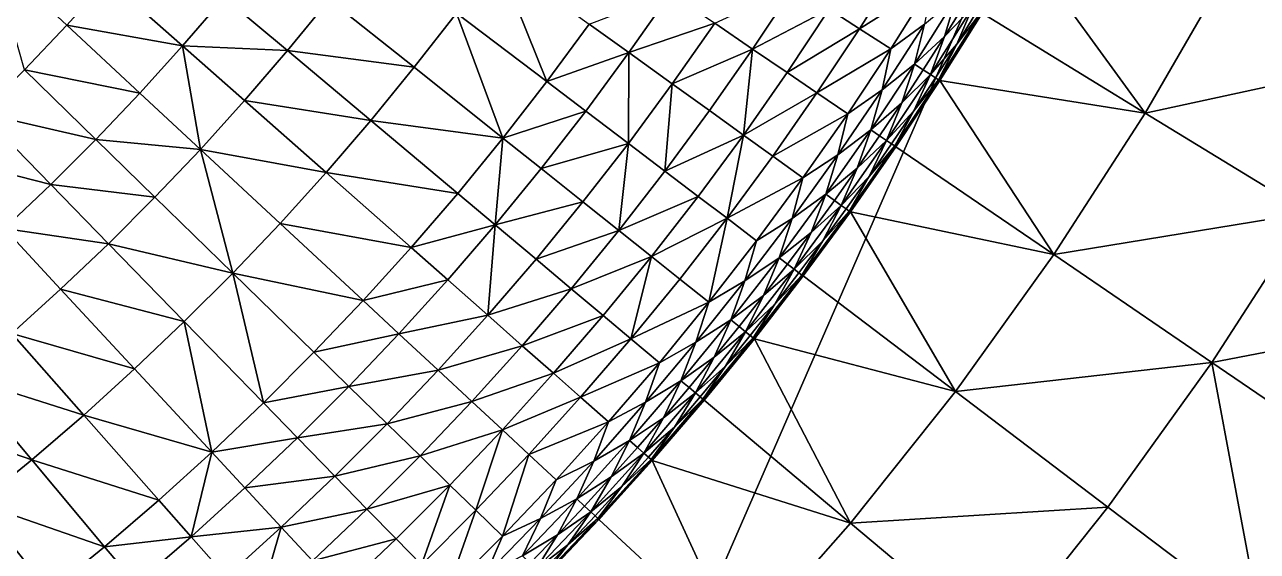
# Model space of a CAD drawing. Header units: millimetres. Extents: x -3250 to 8000, y -3250 to 3250.
# Drawn here: x 1382 to 2349, y -1725 to -1313 of the extents above; entities that cross this region are included whole.
import ezdxf

# ---------------------------------------------------------------- set-up
doc = ezdxf.new("R2010")
doc.units = ezdxf.units.MM
doc.header["$MEASUREMENT"] = 0
doc.layers.add('MESH_3D', color=2, linetype='CONTINUOUS')

msp = doc.modelspace()

# ---------------------------------------------------------------- linework, layer by layer
at = {"layer": 'MESH_3D'}
for points in [[(2150.48, 2436.79, 32500), (-3128.53, 880.23, 32500), (-2326.57, -2269.27, 32500)], [(2150.48, 2436.79, 32500), (-2326.57, -2269.27, 32500), (3105.61, 957.95, 32500)], [(3105.61, 957.95, 32500), (-2326.57, -2269.27, 32500), (-1962.36, -2590.68, 32500)], [(3105.61, 957.95, 32500), (-1962.36, -2590.68, 32500), (-1625, -2814.58, 32500)], [(3105.61, 957.95, 32500), (-1625, -2814.58, 32500), (-723.19, -3168.52, 32500)], [(3105.61, 957.95, 32500), (-723.19, -3168.52, 32500), (1410.12, -2928.15, 32500)], [(3105.61, 957.95, 32500), (1410.12, -2928.15, 32500), (2382.42, -2210.56, 32500)], [(2522.71, -1214.87, 24400), (2459.02, -1339.11, 24400), (2327.29, -1267.37, 24200)], [(2261.22, -1381.8, 24200), (2133.23, -1303.59, 24000), (2165.06, -1250, 24000)], [(2327.29, -1267.37, 24200), (2261.22, -1381.8, 24200), (2165.06, -1250, 24000)], [(1415.07, -1312.99, -794.3), (1381.89, -1347.86, -794.3), (1356.15, -1258.32, -840.76)], [(1447.36, -1277.3, -794.3), (1415.07, -1312.99, -794.3), (1356.15, -1258.32, -840.76)], [(1791.65, -1357.13, -547.31), (1720.75, -1303.42, -630.5), (1752.71, -1260.11, -630.5)], [(1824.93, -1312.04, -547.31), (1791.65, -1357.13, -547.31), (1752.71, -1260.11, -630.5)], [(2069.26, -1264.5, -303.82), (2037.09, -1315.69, -303.82), (2013.23, -1300.28, -355.73)], [(2094.17, -1279.72, -238.11), (2037.09, -1315.69, -303.82), (2069.26, -1264.5, -303.82)], [(2459.02, -1339.11, 24400), (2261.22, -1381.8, 24200), (2327.29, -1267.37, 24200)], [(1505.99, -1329.04, -744.25), (1415.07, -1312.99, -794.3), (1447.36, -1277.3, -794.3)], [(1538.65, -1291.08, -744.25), (1505.99, -1329.04, -744.25), (1447.36, -1277.3, -794.3)], [(1985.76, -1282.54, -406.77), (1953.17, -1331.65, -406.77), (1923.43, -1311.37, -455.71)], [(2013.23, -1300.28, -355.73), (1953.17, -1331.65, -406.77), (1985.76, -1282.54, -406.77)], [(2094.17, -1279.72, -238.11), (2061.61, -1331.53, -238.11), (2037.09, -1315.69, -303.82)], [(2088.08, -1312.03, -205.25), (2061.61, -1331.53, -238.11), (2094.17, -1279.72, -238.11)], [(1588.3, -1332.74, -698.41), (1505.99, -1329.04, -744.25), (1538.65, -1291.08, -744.25)], [(1621.03, -1292.73, -698.41), (1588.3, -1332.74, -698.41), (1538.65, -1291.08, -744.25)], [(1687.72, -1345.91, -630.5), (1588.3, -1332.74, -698.41), (1621.03, -1292.73, -698.41)], [(1720.75, -1303.42, -630.5), (1687.72, -1345.91, -630.5), (1621.03, -1292.73, -698.41)], [(1888.73, -1287.72, -506.08), (1856.04, -1334.4, -506.08), (1824.93, -1312.04, -547.31)], [(1923.43, -1311.37, -455.71), (1856.04, -1334.4, -506.08), (1888.73, -1287.72, -506.08)], [(2088.08, -1312.03, -205.25), (2112.97, -1291.21, -171.85), (2080.12, -1343.49, -171.85)], [(2103.73, -1321.86, -138.74), (2080.12, -1343.49, -171.85), (2112.97, -1291.21, -171.85)], [(2120.05, -1295.53, -138.74), (2103.73, -1321.86, -138.74), (2112.97, -1291.21, -171.85)], [(2120.05, -1295.53, -138.74), (2125.65, -1298.96, -105.25), (2103.73, -1321.86, -138.74)], [(1757.26, -1401.37, -547.31), (1687.72, -1345.91, -630.5), (1720.75, -1303.42, -630.5)], [(1791.65, -1357.13, -547.31), (1757.26, -1401.37, -547.31), (1720.75, -1303.42, -630.5)], [(2013.23, -1300.28, -355.73), (1980.19, -1350.07, -355.73), (1953.17, -1331.65, -406.77)], [(2037.09, -1315.69, -303.82), (1980.19, -1350.07, -355.73), (2013.23, -1300.28, -355.73)], [(2103.73, -1321.86, -138.74), (2125.65, -1298.96, -105.25), (2092.61, -1351.55, -105.25)], [(2113.3, -1327.88, -71.93), (2092.61, -1351.55, -105.25), (2125.65, -1298.96, -105.25)], [(2132.22, -1302.97, -38.42), (2133.23, -1303.59), (2099.07, -1355.73, -38.42)], [(2113.3, -1327.88, -71.93), (2132.22, -1302.97, -38.42), (2099.07, -1355.73, -38.42)], [(2099.07, -1355.73, -38.42), (2133.23, -1303.59), (2100.06, -1356.37)], [(2133.23, -1303.59, 24000), (2100.06, -1356.37), (2133.23, -1303.59)], [(2133.23, -1303.59, 24000), (2100.06, -1356.37, 24000), (2100.06, -1356.37)], [(2261.22, -1381.8, 24200), (2100.06, -1356.37, 24000), (2133.23, -1303.59, 24000)], [(2129.69, -1301.43, -71.93), (2113.3, -1327.88, -71.93), (2125.65, -1298.96, -105.25)], [(2129.69, -1301.43, -71.93), (2132.22, -1302.97, -38.42), (2113.3, -1327.88, -71.93)], [(1472.39, -1366.18, -744.25), (1381.89, -1347.86, -794.3), (1415.07, -1312.99, -794.3)], [(1505.99, -1329.04, -744.25), (1472.39, -1366.18, -744.25), (1415.07, -1312.99, -794.3)], [(1856.04, -1334.4, -506.08), (1791.65, -1357.13, -547.31), (1824.93, -1312.04, -547.31)], [(1923.43, -1311.37, -455.71), (1890.14, -1358.92, -455.71), (1856.04, -1334.4, -506.08)], [(1953.17, -1331.65, -406.77), (1890.14, -1358.92, -455.71), (1923.43, -1311.37, -455.71)], [(2088.08, -1312.03, -205.25), (2080.12, -1343.49, -171.85), (2054.72, -1363.68, -205.25)], [(2088.08, -1312.03, -205.25), (2054.72, -1363.68, -205.25), (2061.61, -1331.53, -238.11)], [(2037.09, -1315.69, -303.82), (2003.65, -1366.07, -303.82), (1980.19, -1350.07, -355.73)], [(2061.61, -1331.53, -238.11), (2003.65, -1366.07, -303.82), (2037.09, -1315.69, -303.82)], [(2103.73, -1321.86, -138.74), (2087.09, -1347.98, -138.74), (2080.12, -1343.49, -171.85)], [(2103.73, -1321.86, -138.74), (2092.61, -1351.55, -105.25), (2087.09, -1347.98, -138.74)], [(1519.89, -1410.25, -698.41), (1472.39, -1366.18, -744.25), (1505.99, -1329.04, -744.25)], [(1554.58, -1371.92, -698.41), (1519.89, -1410.25, -698.41), (1505.99, -1329.04, -744.25)], [(1588.3, -1332.74, -698.41), (1554.58, -1371.92, -698.41), (1505.99, -1329.04, -744.25)], [(1653.64, -1387.57, -630.5), (1554.58, -1371.92, -698.41), (1588.3, -1332.74, -698.41)], [(1687.72, -1345.91, -630.5), (1653.64, -1387.57, -630.5), (1588.3, -1332.74, -698.41)], [(1856.04, -1334.4, -506.08), (1822.2, -1380.26, -506.08), (1791.65, -1357.13, -547.31)], [(1855.68, -1405.62, -455.71), (1822.2, -1380.26, -506.08), (1856.04, -1334.4, -506.08)], [(1890.14, -1358.92, -455.71), (1855.68, -1405.62, -455.71), (1856.04, -1334.4, -506.08)], [(1953.17, -1331.65, -406.77), (1919.36, -1379.93, -406.77), (1890.14, -1358.92, -455.71)], [(1945.91, -1399.02, -355.73), (1919.36, -1379.93, -406.77), (1953.17, -1331.65, -406.77)], [(1980.19, -1350.07, -355.73), (1945.91, -1399.02, -355.73), (1953.17, -1331.65, -406.77)], [(2061.61, -1331.53, -238.11), (2027.78, -1382.51, -238.11), (2003.65, -1366.07, -303.82)], [(2054.72, -1363.68, -205.25), (2027.78, -1382.51, -238.11), (2061.61, -1331.53, -238.11)], [(2113.3, -1327.88, -71.93), (2096.58, -1354.12, -71.93), (2092.61, -1351.55, -105.25)], [(2113.3, -1327.88, -71.93), (2099.07, -1355.73, -38.42), (2096.58, -1354.12, -71.93)], [(2054.72, -1363.68, -205.25), (2080.12, -1343.49, -171.85), (2045.98, -1394.93, -171.85)], [(2070.12, -1373.9, -138.74), (2045.98, -1394.93, -171.85), (2080.12, -1343.49, -171.85)], [(2087.09, -1347.98, -138.74), (2070.12, -1373.9, -138.74), (2080.12, -1343.49, -171.85)], [(2459.02, -1339.11, 24400), (2389.21, -1460.02, 24400), (2261.22, -1381.8, 24200)], [(1437.87, -1402.46, -744.25), (1347.86, -1381.89, -794.3), (1381.89, -1347.86, -794.3)], [(1472.39, -1366.18, -744.25), (1437.87, -1402.46, -744.25), (1381.89, -1347.86, -794.3)], [(1757.26, -1401.37, -547.31), (1653.64, -1387.57, -630.5), (1687.72, -1345.91, -630.5)], [(2003.65, -1366.07, -303.82), (1945.91, -1399.02, -355.73), (1980.19, -1350.07, -355.73)], [(2070.12, -1373.9, -138.74), (2092.61, -1351.55, -105.25), (2058.26, -1403.3, -105.25)], [(2079.54, -1380.15, -71.93), (2058.26, -1403.3, -105.25), (2092.61, -1351.55, -105.25)], [(2087.09, -1347.98, -138.74), (2092.61, -1351.55, -105.25), (2070.12, -1373.9, -138.74)], [(2096.58, -1354.12, -71.93), (2079.54, -1380.15, -71.93), (2092.61, -1351.55, -105.25)], [(1822.2, -1380.26, -506.08), (1757.26, -1401.37, -547.31), (1791.65, -1357.13, -547.31)], [(1884.36, -1427.35, -406.77), (1855.68, -1405.62, -455.71), (1890.14, -1358.92, -455.71)], [(1919.36, -1379.93, -406.77), (1884.36, -1427.35, -406.77), (1890.14, -1358.92, -455.71)], [(2054.72, -1363.68, -205.25), (2045.98, -1394.93, -171.85), (2020.08, -1414.48, -205.25)], [(2054.72, -1363.68, -205.25), (2020.08, -1414.48, -205.25), (2027.78, -1382.51, -238.11)], [(2099.07, -1355.73, -38.42), (2065.6, -1408.3), (2064.62, -1407.63, -38.42)], [(2079.54, -1380.15, -71.93), (2099.07, -1355.73, -38.42), (2064.62, -1407.63, -38.42)], [(2099.07, -1355.73, -38.42), (2100.06, -1356.37), (2065.6, -1408.3)], [(2100.06, -1356.37, 24000), (2065.6, -1408.3), (2100.06, -1356.37)], [(2100.06, -1356.37, 24000), (2065.6, -1408.3, 24000), (2065.6, -1408.3)], [(2189.53, -1492.8, 24200), (2065.6, -1408.3, 24000), (2100.06, -1356.37, 24000)], [(2096.58, -1354.12, -71.93), (2099.07, -1355.73, -38.42), (2079.54, -1380.15, -71.93)], [(2261.22, -1381.8, 24200), (2189.53, -1492.8, 24200), (2100.06, -1356.37, 24000)], [(1519.89, -1410.25, -698.41), (1437.87, -1402.46, -744.25), (1472.39, -1366.18, -744.25)], [(1618.53, -1428.36, -630.5), (1519.89, -1410.25, -698.41), (1554.58, -1371.92, -698.41)], [(1653.64, -1387.57, -630.5), (1618.53, -1428.36, -630.5), (1554.58, -1371.92, -698.41)], [(2003.65, -1366.07, -303.82), (1968.97, -1415.6, -303.82), (1945.91, -1399.02, -355.73)], [(2027.78, -1382.51, -238.11), (1968.97, -1415.6, -303.82), (2003.65, -1366.07, -303.82)], [(1402.46, -1437.87, -744.25), (1312.99, -1415.07, -794.3), (1347.86, -1381.89, -794.3)], [(1437.87, -1402.46, -744.25), (1402.46, -1437.87, -744.25), (1347.86, -1381.89, -794.3)], [(1822.2, -1380.26, -506.08), (1787.22, -1425.26, -506.08), (1757.26, -1401.37, -547.31)], [(1855.68, -1405.62, -455.71), (1787.22, -1425.26, -506.08), (1822.2, -1380.26, -506.08)], [(1945.91, -1399.02, -355.73), (1884.36, -1427.35, -406.77), (1919.36, -1379.93, -406.77)], [(2027.78, -1382.51, -238.11), (1992.68, -1432.64, -238.11), (1968.97, -1415.6, -303.82)], [(2020.08, -1414.48, -205.25), (1992.68, -1432.64, -238.11), (2027.78, -1382.51, -238.11)], [(2070.12, -1373.9, -138.74), (2052.83, -1399.6, -138.74), (2045.98, -1394.93, -171.85)], [(2070.12, -1373.9, -138.74), (2058.26, -1403.3, -105.25), (2052.83, -1399.6, -138.74)], [(2079.54, -1380.15, -71.93), (2062.17, -1405.97, -71.93), (2058.26, -1403.3, -105.25)], [(2079.54, -1380.15, -71.93), (2064.62, -1407.63, -38.42), (2062.17, -1405.97, -71.93)], [(2389.21, -1460.02, 24400), (2189.53, -1492.8, 24200), (2261.22, -1381.8, 24200)], [(1721.78, -1444.74, -547.31), (1618.53, -1428.36, -630.5), (1653.64, -1387.57, -630.5)], [(1757.26, -1401.37, -547.31), (1721.78, -1444.74, -547.31), (1653.64, -1387.57, -630.5)], [(1751.13, -1469.38, -506.08), (1721.78, -1444.74, -547.31), (1757.26, -1401.37, -547.31)], [(1787.22, -1425.26, -506.08), (1751.13, -1469.38, -506.08), (1757.26, -1401.37, -547.31)], [(1945.91, -1399.02, -355.73), (1910.43, -1447.1, -355.73), (1884.36, -1427.35, -406.77)], [(1933.07, -1464.24, -303.82), (1910.43, -1447.1, -355.73), (1945.91, -1399.02, -355.73)], [(1968.97, -1415.6, -303.82), (1933.07, -1464.24, -303.82), (1945.91, -1399.02, -355.73)], [(2020.08, -1414.48, -205.25), (2045.98, -1394.93, -171.85), (2010.57, -1445.5, -171.85)], [(2035.23, -1425.08, -138.74), (2010.57, -1445.5, -171.85), (2045.98, -1394.93, -171.85)], [(2052.83, -1399.6, -138.74), (2035.23, -1425.08, -138.74), (2045.98, -1394.93, -171.85)], [(2052.83, -1399.6, -138.74), (2058.26, -1403.3, -105.25), (2035.23, -1425.08, -138.74)], [(1484.26, -1447.71, -698.41), (1402.46, -1437.87, -744.25), (1437.87, -1402.46, -744.25)], [(1519.89, -1410.25, -698.41), (1484.26, -1447.71, -698.41), (1437.87, -1402.46, -744.25)], [(1545.32, -1507.26, -630.5), (1484.26, -1447.71, -698.41), (1519.89, -1410.25, -698.41)], [(1582.42, -1468.27, -630.5), (1545.32, -1507.26, -630.5), (1519.89, -1410.25, -698.41)], [(1618.53, -1428.36, -630.5), (1582.42, -1468.27, -630.5), (1519.89, -1410.25, -698.41)], [(1855.68, -1405.62, -455.71), (1820.06, -1451.45, -455.71), (1787.22, -1425.26, -506.08)], [(1848.19, -1473.88, -406.77), (1820.06, -1451.45, -455.71), (1855.68, -1405.62, -455.71)], [(1884.36, -1427.35, -406.77), (1848.19, -1473.88, -406.77), (1855.68, -1405.62, -455.71)], [(2035.23, -1425.08, -138.74), (2058.26, -1403.3, -105.25), (2022.64, -1454.18, -105.25)], [(2044.49, -1431.56, -71.93), (2022.64, -1454.18, -105.25), (2058.26, -1403.3, -105.25)], [(2064.62, -1407.63, -38.42), (2065.6, -1408.3), (2028.89, -1458.67, -38.42)], [(2044.49, -1431.56, -71.93), (2064.62, -1407.63, -38.42), (2028.89, -1458.67, -38.42)], [(2028.89, -1458.67, -38.42), (2065.6, -1408.3), (2029.85, -1459.36)], [(2065.6, -1408.3, 24000), (2029.85, -1459.36), (2065.6, -1408.3)], [(2065.6, -1408.3, 24000), (2029.85, -1459.36, 24000), (2029.85, -1459.36)], [(2189.53, -1492.8, 24200), (2029.85, -1459.36, 24000), (2065.6, -1408.3, 24000)], [(2062.17, -1405.97, -71.93), (2044.49, -1431.56, -71.93), (2058.26, -1403.3, -105.25)], [(2062.17, -1405.97, -71.93), (2064.62, -1407.63, -38.42), (2044.49, -1431.56, -71.93)], [(1402.46, -1437.87, -744.25), (1366.18, -1472.39, -744.25), (1312.99, -1415.07, -794.3)], [(1992.68, -1432.64, -238.11), (1933.07, -1464.24, -303.82), (1968.97, -1415.6, -303.82)], [(2020.08, -1414.48, -205.25), (2010.57, -1445.5, -171.85), (1984.19, -1464.4, -205.25)], [(2020.08, -1414.48, -205.25), (1984.19, -1464.4, -205.25), (1992.68, -1432.64, -238.11)], [(1685.23, -1487.22, -547.31), (1582.42, -1468.27, -630.5), (1618.53, -1428.36, -630.5)], [(1721.78, -1444.74, -547.31), (1685.23, -1487.22, -547.31), (1618.53, -1428.36, -630.5)], [(1820.06, -1451.45, -455.71), (1751.13, -1469.38, -506.08), (1787.22, -1425.26, -506.08)], [(1910.43, -1447.1, -355.73), (1848.19, -1473.88, -406.77), (1884.36, -1427.35, -406.77)], [(2035.23, -1425.08, -138.74), (2017.3, -1450.34, -138.74), (2010.57, -1445.5, -171.85)], [(2035.23, -1425.08, -138.74), (2022.64, -1454.18, -105.25), (2017.3, -1450.34, -138.74)], [(1447.71, -1484.26, -698.41), (1366.18, -1472.39, -744.25), (1402.46, -1437.87, -744.25)], [(1484.26, -1447.71, -698.41), (1447.71, -1484.26, -698.41), (1402.46, -1437.87, -744.25)], [(1992.68, -1432.64, -238.11), (1956.34, -1481.87, -238.11), (1933.07, -1464.24, -303.82)], [(1984.19, -1464.4, -205.25), (1956.34, -1481.87, -238.11), (1992.68, -1432.64, -238.11)], [(2044.49, -1431.56, -71.93), (2026.48, -1456.94, -71.93), (2022.64, -1454.18, -105.25)], [(2044.49, -1431.56, -71.93), (2028.89, -1458.67, -38.42), (2026.48, -1456.94, -71.93)], [(1545.32, -1507.26, -630.5), (1447.71, -1484.26, -698.41), (1484.26, -1447.71, -698.41)], [(1751.13, -1469.38, -506.08), (1685.23, -1487.22, -547.31), (1721.78, -1444.74, -547.31)], [(1910.43, -1447.1, -355.73), (1873.76, -1494.27, -355.73), (1848.19, -1473.88, -406.77)], [(1933.07, -1464.24, -303.82), (1873.76, -1494.27, -355.73), (1910.43, -1447.1, -355.73)], [(1984.19, -1464.4, -205.25), (2010.57, -1445.5, -171.85), (1973.91, -1495.18, -171.85)], [(1999.07, -1475.38, -138.74), (1973.91, -1495.18, -171.85), (2010.57, -1445.5, -171.85)], [(2017.3, -1450.34, -138.74), (1999.07, -1475.38, -138.74), (2010.57, -1445.5, -171.85)], [(2017.3, -1450.34, -138.74), (2022.64, -1454.18, -105.25), (1999.07, -1475.38, -138.74)], [(1820.06, -1451.45, -455.71), (1783.31, -1496.37, -455.71), (1751.13, -1469.38, -506.08)], [(1848.19, -1473.88, -406.77), (1783.31, -1496.37, -455.71), (1820.06, -1451.45, -455.71)], [(1999.07, -1475.38, -138.74), (2022.64, -1454.18, -105.25), (1985.75, -1504.15, -105.25)], [(2008.16, -1482.09, -71.93), (1985.75, -1504.15, -105.25), (2022.64, -1454.18, -105.25)], [(2028.89, -1458.67, -38.42), (1992.83, -1509.51), (1991.89, -1508.8, -38.42)], [(2008.16, -1482.09, -71.93), (2028.89, -1458.67, -38.42), (1991.89, -1508.8, -38.42)], [(2028.89, -1458.67, -38.42), (2029.85, -1459.36), (1992.83, -1509.51)], [(2029.85, -1459.36, 24000), (1992.83, -1509.51), (2029.85, -1459.36)], [(2029.85, -1459.36, 24000), (1992.83, -1509.51, 24000), (1992.83, -1509.51)], [(2112.4, -1600.08, 24200), (1992.83, -1509.51, 24000), (2029.85, -1459.36, 24000)], [(2026.48, -1456.94, -71.93), (2008.16, -1482.09, -71.93), (2022.64, -1454.18, -105.25)], [(2026.48, -1456.94, -71.93), (2028.89, -1458.67, -38.42), (2008.16, -1482.09, -71.93)], [(2189.53, -1492.8, 24200), (2112.4, -1600.08, 24200), (2029.85, -1459.36, 24000)], [(2389.21, -1460.02, 24400), (2313.47, -1577.3, 24400), (2189.53, -1492.8, 24200)], [(2517.21, -1538.23, 24600), (2313.47, -1577.3, 24400), (2389.21, -1460.02, 24400)], [(1647.63, -1528.77, -547.31), (1545.32, -1507.26, -630.5), (1582.42, -1468.27, -630.5)], [(1685.23, -1487.22, -547.31), (1647.63, -1528.77, -547.31), (1582.42, -1468.27, -630.5)], [(1751.13, -1469.38, -506.08), (1713.96, -1512.58, -506.08), (1685.23, -1487.22, -547.31)], [(1745.45, -1540.36, -455.71), (1713.96, -1512.58, -506.08), (1751.13, -1469.38, -506.08)], [(1783.31, -1496.37, -455.71), (1745.45, -1540.36, -455.71), (1751.13, -1469.38, -506.08)], [(1933.07, -1464.24, -303.82), (1895.97, -1511.98, -303.82), (1873.76, -1494.27, -355.73)], [(1918.79, -1530.18, -238.11), (1895.97, -1511.98, -303.82), (1933.07, -1464.24, -303.82)], [(1956.34, -1481.87, -238.11), (1918.79, -1530.18, -238.11), (1933.07, -1464.24, -303.82)], [(1984.19, -1464.4, -205.25), (1973.91, -1495.18, -171.85), (1947.07, -1513.41, -205.25)], [(1984.19, -1464.4, -205.25), (1947.07, -1513.41, -205.25), (1956.34, -1481.87, -238.11)], [(1410.25, -1519.89, -698.41), (1371.92, -1554.58, -698.41), (1366.18, -1472.39, -744.25)], [(1447.71, -1484.26, -698.41), (1410.25, -1519.89, -698.41), (1366.18, -1472.39, -744.25)], [(1848.19, -1473.88, -406.77), (1810.87, -1519.5, -406.77), (1783.31, -1496.37, -455.71)], [(1873.76, -1494.27, -355.73), (1810.87, -1519.5, -406.77), (1848.19, -1473.88, -406.77)], [(1999.07, -1475.38, -138.74), (1980.52, -1500.18, -138.74), (1973.91, -1495.18, -171.85)], [(1999.07, -1475.38, -138.74), (1985.75, -1504.15, -105.25), (1980.52, -1500.18, -138.74)], [(1507.26, -1545.32, -630.5), (1410.25, -1519.89, -698.41), (1447.71, -1484.26, -698.41)], [(1545.32, -1507.26, -630.5), (1507.26, -1545.32, -630.5), (1447.71, -1484.26, -698.41)], [(1713.96, -1512.58, -506.08), (1647.63, -1528.77, -547.31), (1685.23, -1487.22, -547.31)], [(1947.07, -1513.41, -205.25), (1918.79, -1530.18, -238.11), (1956.34, -1481.87, -238.11)], [(2008.16, -1482.09, -71.93), (1989.53, -1507.01, -71.93), (1985.75, -1504.15, -105.25)], [(2008.16, -1482.09, -71.93), (1991.89, -1508.8, -38.42), (1989.53, -1507.01, -71.93)], [(1810.87, -1519.5, -406.77), (1745.45, -1540.36, -455.71), (1783.31, -1496.37, -455.71)], [(1873.76, -1494.27, -355.73), (1835.92, -1540.52, -355.73), (1810.87, -1519.5, -406.77)], [(1857.68, -1558.78, -303.82), (1835.92, -1540.52, -355.73), (1873.76, -1494.27, -355.73)], [(1895.97, -1511.98, -303.82), (1857.68, -1558.78, -303.82), (1873.76, -1494.27, -355.73)], [(1947.07, -1513.41, -205.25), (1973.91, -1495.18, -171.85), (1936.02, -1543.92, -171.85)], [(1961.66, -1524.76, -138.74), (1936.02, -1543.92, -171.85), (1973.91, -1495.18, -171.85)], [(1980.52, -1500.18, -138.74), (1961.66, -1524.76, -138.74), (1973.91, -1495.18, -171.85)], [(2313.47, -1577.3, 24400), (2112.4, -1600.08, 24200), (2189.53, -1492.8, 24200)], [(1569.37, -1609, -547.31), (1507.26, -1545.32, -630.5), (1545.32, -1507.26, -630.5)], [(1609, -1569.37, -547.31), (1569.37, -1609, -547.31), (1545.32, -1507.26, -630.5)], [(1647.63, -1528.77, -547.31), (1609, -1569.37, -547.31), (1545.32, -1507.26, -630.5)], [(1961.66, -1524.76, -138.74), (1985.75, -1504.15, -105.25), (1947.64, -1553.19, -105.25)], [(1970.59, -1531.69, -71.93), (1947.64, -1553.19, -105.25), (1985.75, -1504.15, -105.25)], [(1980.52, -1500.18, -138.74), (1985.75, -1504.15, -105.25), (1961.66, -1524.76, -138.74)], [(1989.53, -1507.01, -71.93), (1970.59, -1531.69, -71.93), (1985.75, -1504.15, -105.25)], [(1989.53, -1507.01, -71.93), (1991.89, -1508.8, -38.42), (1970.59, -1531.69, -71.93)], [(1713.96, -1512.58, -506.08), (1675.71, -1554.84, -506.08), (1647.63, -1528.77, -547.31)], [(1745.45, -1540.36, -455.71), (1675.71, -1554.84, -506.08), (1713.96, -1512.58, -506.08)], [(1918.79, -1530.18, -238.11), (1857.68, -1558.78, -303.82), (1895.97, -1511.98, -303.82)], [(1947.07, -1513.41, -205.25), (1908.73, -1561.48, -205.25), (1918.79, -1530.18, -238.11)], [(1947.07, -1513.41, -205.25), (1936.02, -1543.92, -171.85), (1908.73, -1561.48, -205.25)], [(1991.89, -1508.8, -38.42), (1954.58, -1558.72), (1953.66, -1557.99, -38.42)], [(1970.59, -1531.69, -71.93), (1991.89, -1508.8, -38.42), (1953.66, -1557.99, -38.42)], [(1991.89, -1508.8, -38.42), (1992.83, -1509.51), (1954.58, -1558.72)], [(1992.83, -1509.51, 24000), (1954.58, -1558.72), (1992.83, -1509.51)], [(1992.83, -1509.51, 24000), (1954.58, -1558.72, 24000), (1954.58, -1558.72)], [(2112.4, -1600.08, 24200), (1954.58, -1558.72, 24000), (1992.83, -1509.51, 24000)], [(1468.27, -1582.42, -630.5), (1371.92, -1554.58, -698.41), (1410.25, -1519.89, -698.41)], [(1507.26, -1545.32, -630.5), (1468.27, -1582.42, -630.5), (1410.25, -1519.89, -698.41)], [(1810.87, -1519.5, -406.77), (1772.43, -1564.18, -406.77), (1745.45, -1540.36, -455.71)], [(1835.92, -1540.52, -355.73), (1772.43, -1564.18, -406.77), (1810.87, -1519.5, -406.77)], [(1961.66, -1524.76, -138.74), (1942.5, -1549.09, -138.74), (1936.02, -1543.92, -171.85)], [(1961.66, -1524.76, -138.74), (1947.64, -1553.19, -105.25), (1942.5, -1549.09, -138.74)], [(1675.71, -1554.84, -506.08), (1609, -1569.37, -547.31), (1647.63, -1528.77, -547.31)], [(1918.79, -1530.18, -238.11), (1880.05, -1577.55, -238.11), (1857.68, -1558.78, -303.82)], [(1908.73, -1561.48, -205.25), (1880.05, -1577.55, -238.11), (1918.79, -1530.18, -238.11)], [(1970.59, -1531.69, -71.93), (1951.34, -1556.14, -71.93), (1947.64, -1553.19, -105.25)], [(1970.59, -1531.69, -71.93), (1953.66, -1557.99, -38.42), (1951.34, -1556.14, -71.93)], [(1528.77, -1647.63, -547.31), (1468.27, -1582.42, -630.5), (1507.26, -1545.32, -630.5)], [(1569.37, -1609, -547.31), (1528.77, -1647.63, -547.31), (1507.26, -1545.32, -630.5)], [(1745.45, -1540.36, -455.71), (1706.5, -1583.4, -455.71), (1675.71, -1554.84, -506.08)], [(1772.43, -1564.18, -406.77), (1706.5, -1583.4, -455.71), (1745.45, -1540.36, -455.71)], [(1835.92, -1540.52, -355.73), (1796.95, -1585.82, -355.73), (1772.43, -1564.18, -406.77)], [(1857.68, -1558.78, -303.82), (1796.95, -1585.82, -355.73), (1835.92, -1540.52, -355.73)], [(1908.73, -1561.48, -205.25), (1936.02, -1543.92, -171.85), (1896.93, -1591.71, -171.85)], [(1923.04, -1573.19, -138.74), (1896.93, -1591.71, -171.85), (1936.02, -1543.92, -171.85)], [(1942.5, -1549.09, -138.74), (1923.04, -1573.19, -138.74), (1936.02, -1543.92, -171.85)], [(2517.21, -1538.23, 24600), (2437.4, -1661.79, 24600), (2313.47, -1577.3, 24400)], [(1428.36, -1618.53, -630.5), (1332.74, -1588.3, -698.41), (1371.92, -1554.58, -698.41)], [(1468.27, -1582.42, -630.5), (1428.36, -1618.53, -630.5), (1371.92, -1554.58, -698.41)], [(1675.71, -1554.84, -506.08), (1636.43, -1596.13, -506.08), (1609, -1569.37, -547.31)], [(1706.5, -1583.4, -455.71), (1636.43, -1596.13, -506.08), (1675.71, -1554.84, -506.08)], [(1923.04, -1573.19, -138.74), (1947.64, -1553.19, -105.25), (1908.31, -1601.26, -105.25)], [(1931.79, -1580.35, -71.93), (1908.31, -1601.26, -105.25), (1947.64, -1553.19, -105.25)], [(1942.5, -1549.09, -138.74), (1947.64, -1553.19, -105.25), (1923.04, -1573.19, -138.74)], [(1951.34, -1556.14, -71.93), (1931.79, -1580.35, -71.93), (1947.64, -1553.19, -105.25)], [(1951.34, -1556.14, -71.93), (1953.66, -1557.99, -38.42), (1931.79, -1580.35, -71.93)], [(1772.43, -1564.18, -406.77), (1732.88, -1607.88, -406.77), (1706.5, -1583.4, -455.71)], [(1796.95, -1585.82, -355.73), (1732.88, -1607.88, -406.77), (1772.43, -1564.18, -406.77)], [(1857.68, -1558.78, -303.82), (1818.24, -1604.61, -303.82), (1796.95, -1585.82, -355.73)], [(1880.05, -1577.55, -238.11), (1818.24, -1604.61, -303.82), (1857.68, -1558.78, -303.82)], [(1908.73, -1561.48, -205.25), (1896.93, -1591.71, -171.85), (1869.21, -1608.58, -205.25)], [(1908.73, -1561.48, -205.25), (1869.21, -1608.58, -205.25), (1880.05, -1577.55, -238.11)], [(1953.66, -1557.99, -38.42), (1954.58, -1558.72), (1914.21, -1606.21, -38.42)], [(1931.79, -1580.35, -71.93), (1953.66, -1557.99, -38.42), (1914.21, -1606.21, -38.42)], [(1914.21, -1606.21, -38.42), (1954.58, -1558.72), (1915.11, -1606.97)], [(1954.58, -1558.72, 24000), (1915.11, -1606.97), (1954.58, -1558.72)], [(1954.58, -1558.72, 24000), (1915.11, -1606.97, 24000), (1915.11, -1606.97)], [(2030.02, -1703.39, 24200), (1915.11, -1606.97, 24000), (1954.58, -1558.72, 24000)], [(2112.4, -1600.08, 24200), (2030.02, -1703.39, 24200), (1954.58, -1558.72, 24000)], [(1636.43, -1596.13, -506.08), (1569.37, -1609, -547.31), (1609, -1569.37, -547.31)], [(1923.04, -1573.19, -138.74), (1903.28, -1597.04, -138.74), (1896.93, -1591.71, -171.85)], [(1923.04, -1573.19, -138.74), (1908.31, -1601.26, -105.25), (1903.28, -1597.04, -138.74)], [(1528.77, -1647.63, -547.31), (1428.36, -1618.53, -630.5), (1468.27, -1582.42, -630.5)], [(1706.5, -1583.4, -455.71), (1666.49, -1625.45, -455.71), (1636.43, -1596.13, -506.08)], [(1732.88, -1607.88, -406.77), (1666.49, -1625.45, -455.71), (1706.5, -1583.4, -455.71)], [(1796.95, -1585.82, -355.73), (1756.85, -1630.12, -355.73), (1732.88, -1607.88, -406.77)], [(1818.24, -1604.61, -303.82), (1756.85, -1630.12, -355.73), (1796.95, -1585.82, -355.73)], [(1880.05, -1577.55, -238.11), (1840.13, -1623.93, -238.11), (1818.24, -1604.61, -303.82)], [(1869.21, -1608.58, -205.25), (1840.13, -1623.93, -238.11), (1880.05, -1577.55, -238.11)], [(1931.79, -1580.35, -71.93), (1911.94, -1604.31, -71.93), (1908.31, -1601.26, -105.25)], [(1931.79, -1580.35, -71.93), (1914.21, -1606.21, -38.42), (1911.94, -1604.31, -71.93)], [(2313.47, -1577.3, 24400), (2231.97, -1690.65, 24400), (2112.4, -1600.08, 24200)], [(2351.54, -1781.22, 24600), (2231.97, -1690.65, 24400), (2313.47, -1577.3, 24400)], [(2437.4, -1661.79, 24600), (2351.54, -1781.22, 24600), (2313.47, -1577.3, 24400)], [(1387.57, -1653.64, -630.5), (1292.73, -1621.03, -698.41), (1332.74, -1588.3, -698.41)], [(1428.36, -1618.53, -630.5), (1387.57, -1653.64, -630.5), (1332.74, -1588.3, -698.41)], [(1869.21, -1608.58, -205.25), (1896.93, -1591.71, -171.85), (1856.65, -1638.51, -171.85)], [(1883.22, -1620.64, -138.74), (1856.65, -1638.51, -171.85), (1896.93, -1591.71, -171.85)], [(1903.28, -1597.04, -138.74), (1883.22, -1620.64, -138.74), (1896.93, -1591.71, -171.85)], [(1636.43, -1596.13, -506.08), (1596.13, -1636.43, -506.08), (1569.37, -1609, -547.31)], [(1666.49, -1625.45, -455.71), (1596.13, -1636.43, -506.08), (1636.43, -1596.13, -506.08)], [(1818.24, -1604.61, -303.82), (1777.67, -1649.44, -303.82), (1756.85, -1630.12, -355.73)], [(1840.13, -1623.93, -238.11), (1777.67, -1649.44, -303.82), (1818.24, -1604.61, -303.82)], [(1883.22, -1620.64, -138.74), (1908.31, -1601.26, -105.25), (1867.8, -1648.34, -105.25)], [(1891.79, -1628.02, -71.93), (1867.8, -1648.34, -105.25), (1908.31, -1601.26, -105.25)], [(1903.28, -1597.04, -138.74), (1908.31, -1601.26, -105.25), (1883.22, -1620.64, -138.74)], [(1911.94, -1604.31, -71.93), (1891.79, -1628.02, -71.93), (1908.31, -1601.26, -105.25)], [(1911.94, -1604.31, -71.93), (1914.21, -1606.21, -38.42), (1891.79, -1628.02, -71.93)], [(2231.97, -1690.65, 24400), (2030.02, -1703.39, 24200), (2112.4, -1600.08, 24200)], [(1596.13, -1636.43, -506.08), (1528.77, -1647.63, -547.31), (1569.37, -1609, -547.31)], [(1732.88, -1607.88, -406.77), (1692.26, -1650.58, -406.77), (1666.49, -1625.45, -455.71)], [(1756.85, -1630.12, -355.73), (1692.26, -1650.58, -406.77), (1732.88, -1607.88, -406.77)], [(1869.21, -1608.58, -205.25), (1828.52, -1654.68, -205.25), (1840.13, -1623.93, -238.11)], [(1869.21, -1608.58, -205.25), (1856.65, -1638.51, -171.85), (1828.52, -1654.68, -205.25)], [(1914.21, -1606.21, -38.42), (1874.45, -1654.21), (1873.57, -1653.43, -38.42)], [(1891.79, -1628.02, -71.93), (1914.21, -1606.21, -38.42), (1873.57, -1653.43, -38.42)], [(1914.21, -1606.21, -38.42), (1915.11, -1606.97), (1874.45, -1654.21)], [(1915.11, -1606.97, 24000), (1874.45, -1654.21), (1915.11, -1606.97)], [(1915.11, -1606.97, 24000), (1874.45, -1654.21, 24000), (1874.45, -1654.21)], [(2030.02, -1703.39, 24200), (1874.45, -1654.21, 24000), (1915.11, -1606.97, 24000)], [(1387.57, -1653.64, -630.5), (1345.91, -1687.72, -630.5), (1292.73, -1621.03, -698.41)], [(1487.22, -1685.23, -547.31), (1387.57, -1653.64, -630.5), (1428.36, -1618.53, -630.5)], [(1528.77, -1647.63, -547.31), (1487.22, -1685.23, -547.31), (1428.36, -1618.53, -630.5)], [(1840.13, -1623.93, -238.11), (1799.07, -1669.3, -238.11), (1777.67, -1649.44, -303.82)], [(1828.52, -1654.68, -205.25), (1799.07, -1669.3, -238.11), (1840.13, -1623.93, -238.11)], [(1883.22, -1620.64, -138.74), (1862.87, -1643.99, -138.74), (1856.65, -1638.51, -171.85)], [(1883.22, -1620.64, -138.74), (1867.8, -1648.34, -105.25), (1862.87, -1643.99, -138.74)], [(1666.49, -1625.45, -455.71), (1625.45, -1666.49, -455.71), (1596.13, -1636.43, -506.08)], [(1692.26, -1650.58, -406.77), (1625.45, -1666.49, -455.71), (1666.49, -1625.45, -455.71)], [(1756.85, -1630.12, -355.73), (1715.67, -1673.41, -355.73), (1692.26, -1650.58, -406.77)], [(1736, -1693.25, -303.82), (1715.67, -1673.41, -355.73), (1756.85, -1630.12, -355.73)], [(1777.67, -1649.44, -303.82), (1736, -1693.25, -303.82), (1756.85, -1630.12, -355.73)], [(1891.79, -1628.02, -71.93), (1871.35, -1651.47, -71.93), (1867.8, -1648.34, -105.25)], [(1891.79, -1628.02, -71.93), (1873.57, -1653.43, -38.42), (1871.35, -1651.47, -71.93)], [(1596.13, -1636.43, -506.08), (1554.84, -1675.71, -506.08), (1528.77, -1647.63, -547.31)], [(1625.45, -1666.49, -455.71), (1554.84, -1675.71, -506.08), (1596.13, -1636.43, -506.08)], [(1828.52, -1654.68, -205.25), (1856.65, -1638.51, -171.85), (1815.23, -1684.28, -171.85)], [(1842.23, -1667.09, -138.74), (1815.23, -1684.28, -171.85), (1856.65, -1638.51, -171.85)], [(1862.87, -1643.99, -138.74), (1842.23, -1667.09, -138.74), (1856.65, -1638.51, -171.85)], [(1862.87, -1643.99, -138.74), (1867.8, -1648.34, -105.25), (1842.23, -1667.09, -138.74)], [(1444.74, -1721.78, -547.31), (1345.91, -1687.72, -630.5), (1387.57, -1653.64, -630.5)], [(1487.22, -1685.23, -547.31), (1444.74, -1721.78, -547.31), (1387.57, -1653.64, -630.5)], [(1512.58, -1713.96, -506.08), (1487.22, -1685.23, -547.31), (1528.77, -1647.63, -547.31)], [(1554.84, -1675.71, -506.08), (1512.58, -1713.96, -506.08), (1528.77, -1647.63, -547.31)], [(1692.26, -1650.58, -406.77), (1650.58, -1692.26, -406.77), (1625.45, -1666.49, -455.71)], [(1715.67, -1673.41, -355.73), (1650.58, -1692.26, -406.77), (1692.26, -1650.58, -406.77)], [(1756.9, -1713.63, -238.11), (1736, -1693.25, -303.82), (1777.67, -1649.44, -303.82)], [(1799.07, -1669.3, -238.11), (1756.9, -1713.63, -238.11), (1777.67, -1649.44, -303.82)], [(1842.23, -1667.09, -138.74), (1867.8, -1648.34, -105.25), (1826.12, -1694.39, -105.25)], [(1850.61, -1674.67, -71.93), (1826.12, -1694.39, -105.25), (1867.8, -1648.34, -105.25)], [(1873.57, -1653.43, -38.42), (1832.63, -1700.43), (1831.76, -1699.63, -38.42)], [(1850.61, -1674.67, -71.93), (1873.57, -1653.43, -38.42), (1831.76, -1699.63, -38.42)], [(1873.57, -1653.43, -38.42), (1874.45, -1654.21), (1832.63, -1700.43)], [(1871.35, -1651.47, -71.93), (1850.61, -1674.67, -71.93), (1867.8, -1648.34, -105.25)], [(1871.35, -1651.47, -71.93), (1873.57, -1653.43, -38.42), (1850.61, -1674.67, -71.93)], [(1828.52, -1654.68, -205.25), (1786.7, -1699.76, -205.25), (1799.07, -1669.3, -238.11)], [(1828.52, -1654.68, -205.25), (1815.23, -1684.28, -171.85), (1786.7, -1699.76, -205.25)], [(1874.45, -1654.21, 24000), (1832.63, -1700.43), (1874.45, -1654.21)], [(1874.45, -1654.21, 24000), (1832.63, -1700.43, 24000), (1832.63, -1700.43)], [(1942.59, -1802.46, 24200), (1832.63, -1700.43, 24000), (1874.45, -1654.21, 24000)], [(2030.02, -1703.39, 24200), (1942.59, -1802.46, 24200), (1874.45, -1654.21, 24000)], [(1625.45, -1666.49, -455.71), (1583.4, -1706.5, -455.71), (1554.84, -1675.71, -506.08)], [(1650.58, -1692.26, -406.77), (1583.4, -1706.5, -455.71), (1625.45, -1666.49, -455.71)], [(1786.7, -1699.76, -205.25), (1756.9, -1713.63, -238.11), (1799.07, -1669.3, -238.11)], [(1842.23, -1667.09, -138.74), (1821.31, -1689.92, -138.74), (1815.23, -1684.28, -171.85)], [(1842.23, -1667.09, -138.74), (1826.12, -1694.39, -105.25), (1821.31, -1689.92, -138.74)], [(1583.4, -1706.5, -455.71), (1512.58, -1713.96, -506.08), (1554.84, -1675.71, -506.08)], [(1715.67, -1673.41, -355.73), (1673.41, -1715.67, -355.73), (1650.58, -1692.26, -406.77)], [(1693.25, -1736, -303.82), (1673.41, -1715.67, -355.73), (1715.67, -1673.41, -355.73)], [(1736, -1693.25, -303.82), (1693.25, -1736, -303.82), (1715.67, -1673.41, -355.73)], [(1850.61, -1674.67, -71.93), (1829.59, -1697.61, -71.93), (1826.12, -1694.39, -105.25)], [(1850.61, -1674.67, -71.93), (1831.76, -1699.63, -38.42), (1829.59, -1697.61, -71.93)], [(1401.37, -1757.26, -547.31), (1303.42, -1720.75, -630.5), (1345.91, -1687.72, -630.5)], [(1444.74, -1721.78, -547.31), (1401.37, -1757.26, -547.31), (1345.91, -1687.72, -630.5)], [(1512.58, -1713.96, -506.08), (1444.74, -1721.78, -547.31), (1487.22, -1685.23, -547.31)], [(1650.58, -1692.26, -406.77), (1607.88, -1732.88, -406.77), (1583.4, -1706.5, -455.71)], [(1673.41, -1715.67, -355.73), (1607.88, -1732.88, -406.77), (1650.58, -1692.26, -406.77)], [(1786.7, -1699.76, -205.25), (1815.23, -1684.28, -171.85), (1772.67, -1729.02, -171.85)], [(1800.1, -1712.5, -138.74), (1772.67, -1729.02, -171.85), (1815.23, -1684.28, -171.85)], [(1821.31, -1689.92, -138.74), (1800.1, -1712.5, -138.74), (1815.23, -1684.28, -171.85)], [(1821.31, -1689.92, -138.74), (1826.12, -1694.39, -105.25), (1800.1, -1712.5, -138.74)], [(2231.97, -1690.65, 24400), (2144.92, -1799.81, 24400), (2030.02, -1703.39, 24200)], [(2351.54, -1781.22, 24600), (2144.92, -1799.81, 24400), (2231.97, -1690.65, 24400)], [(1713.63, -1756.9, -238.11), (1693.25, -1736, -303.82), (1736, -1693.25, -303.82)], [(1756.9, -1713.63, -238.11), (1713.63, -1756.9, -238.11), (1736, -1693.25, -303.82)], [(1786.7, -1699.76, -205.25), (1743.77, -1743.77, -205.25), (1756.9, -1713.63, -238.11)], [(1786.7, -1699.76, -205.25), (1772.67, -1729.02, -171.85), (1743.77, -1743.77, -205.25)], [(1800.1, -1712.5, -138.74), (1826.12, -1694.39, -105.25), (1783.31, -1739.39, -105.25)], [(1808.29, -1720.29, -71.93), (1783.31, -1739.39, -105.25), (1826.12, -1694.39, -105.25)], [(1831.76, -1699.63, -38.42), (1832.63, -1700.43), (1788.82, -1744.77, -38.42)], [(1808.29, -1720.29, -71.93), (1831.76, -1699.63, -38.42), (1788.82, -1744.77, -38.42)], [(1788.82, -1744.77, -38.42), (1832.63, -1700.43), (1789.67, -1745.59)], [(1832.63, -1700.43, 24000), (1789.67, -1745.59, 24000), (1789.67, -1745.59)], [(1832.63, -1700.43, 24000), (1789.67, -1745.59), (1832.63, -1700.43)], [(1942.59, -1802.46, 24200), (1789.67, -1745.59, 24000), (1832.63, -1700.43, 24000)], [(1829.59, -1697.61, -71.93), (1808.29, -1720.29, -71.93), (1826.12, -1694.39, -105.25)], [(1829.59, -1697.61, -71.93), (1831.76, -1699.63, -38.42), (1808.29, -1720.29, -71.93)], [(1583.4, -1706.5, -455.71), (1540.36, -1745.45, -455.71), (1512.58, -1713.96, -506.08)], [(1564.18, -1772.43, -406.77), (1540.36, -1745.45, -455.71), (1583.4, -1706.5, -455.71)], [(1607.88, -1732.88, -406.77), (1564.18, -1772.43, -406.77), (1583.4, -1706.5, -455.71)], [(2144.92, -1799.81, 24400), (1942.59, -1802.46, 24200), (2030.02, -1703.39, 24200)], [(1401.37, -1757.26, -547.31), (1357.13, -1791.65, -547.31), (1303.42, -1720.75, -630.5)], [(1512.58, -1713.96, -506.08), (1469.38, -1751.13, -506.08), (1444.74, -1721.78, -547.31)], [(1540.36, -1745.45, -455.71), (1469.38, -1751.13, -506.08), (1512.58, -1713.96, -506.08)], [(1673.41, -1715.67, -355.73), (1630.12, -1756.85, -355.73), (1607.88, -1732.88, -406.77)], [(1693.25, -1736, -303.82), (1630.12, -1756.85, -355.73), (1673.41, -1715.67, -355.73)], [(1743.77, -1743.77, -205.25), (1713.63, -1756.9, -238.11), (1756.9, -1713.63, -238.11)], [(1800.1, -1712.5, -138.74), (1778.61, -1734.81, -138.74), (1772.67, -1729.02, -171.85)], [(1800.1, -1712.5, -138.74), (1783.31, -1739.39, -105.25), (1778.61, -1734.81, -138.74)], [(1808.29, -1720.29, -71.93), (1786.7, -1742.7, -71.93), (1783.31, -1739.39, -105.25)], [(1808.29, -1720.29, -71.93), (1788.82, -1744.77, -38.42), (1786.7, -1742.7, -71.93)], [(1469.38, -1751.13, -506.08), (1401.37, -1757.26, -547.31), (1444.74, -1721.78, -547.31)]]:
    msp.add_3dface(points, dxfattribs=at)

doc.saveas('drawing.dxf')
